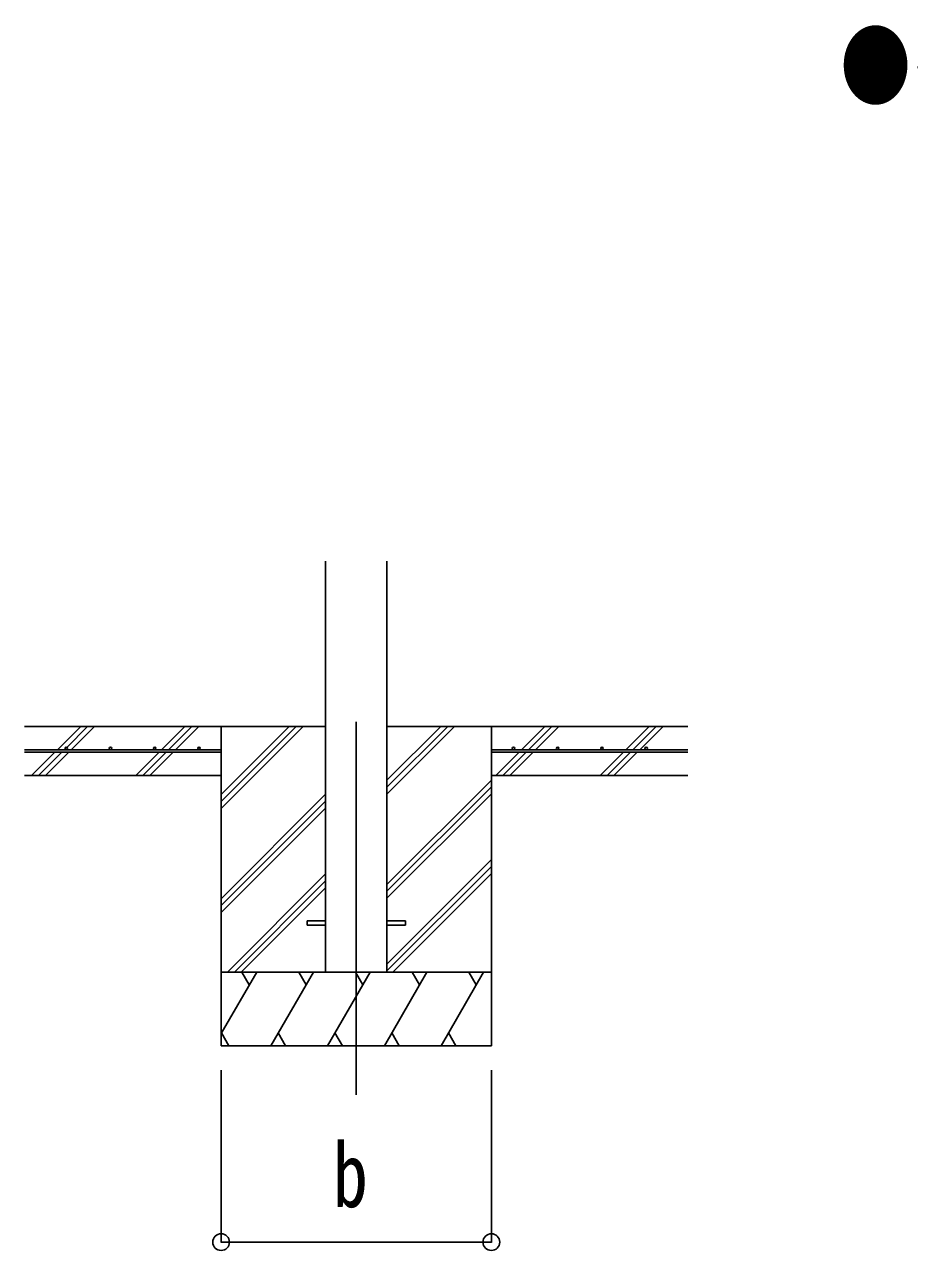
# Model space of a CAD drawing. Units: millimetres, scale not verified. Extents: x -16820 to 16820, y -11880 to 11880.
# Drawn here: x -5803 to -4002, y -7914 to -5418 of the extents above; entities that cross this region are included whole.
import ezdxf
from ezdxf.enums import TextEntityAlignment as Align

# ---------------------------------------------------------------- set-up
doc = ezdxf.new("R2010")
doc.units = ezdxf.units.MM
doc.header["$LTSCALE"] = 50
for name, color, linetype in [('0-2_USER1', 3, 'Continuous'), ('0-4_YKK_12', 2, 'Continuous'), ('0-5_YKK_13', 4, 'Continuous'), ('0-6_YKK_A1', 4, 'Continuous'), ('0-7_YKK_D', 6, 'Continuous')]:
    doc.layers.add(name, color=color, linetype=linetype)
doc.styles.add('ＭＳ ゴシック', font='')
doc.styles.get('ＭＳ ゴシック').set_extended_font_data('MS Gothic')

msp = doc.modelspace()

# ---------------------------------------------------------------- linework, layer by layer
at = {"layer": '0-4_YKK_12'}
msp.add_line((-5128.09, -6837.92), (-5128.09, -7597.13), dxfattribs=at)
at = {"layer": '0-5_YKK_13'}
for p, q in [((-5228.09, -7242.63), (-5228.09, -7251.63)), ((-5228.09, -7242.63), (-5190.59, -7242.63)), ((-5228.09, -7251.63), (-5190.59, -7251.63)), ((-5065.59, -7242.63), (-5028.09, -7242.63)), ((-5065.59, -7251.63), (-5028.09, -7251.63)), ((-5028.09, -7242.63), (-5028.09, -7251.63))]:
    msp.add_line(p, q, dxfattribs=at)
at = {"layer": '0-6_YKK_A1'}
for p, q in [((-5190.59, -6510.78), (-5190.59, -7347.13)), ((-5065.59, -6510.78), (-5065.59, -7347.13)), ((-5190.59, -6847.13), (-5803.09, -6847.13)), ((-5736.26, -6894.63), (-5688.76, -6847.13)), ((-5717.26, -6889.77), (-5674.62, -6847.13)), ((-5707.98, -6894.63), (-5660.48, -6847.13)), ((-5524.13, -6894.63), (-5476.63, -6847.13)), ((-5509.99, -6894.63), (-5462.49, -6847.13)), ((-5495.84, -6894.63), (-5448.34, -6847.13)), ((-5403.09, -6847.13), (-5403.09, -7497.13)), ((-5403.09, -7014.01), (-5236.21, -6847.13)), ((-5403.09, -6999.87), (-5250.35, -6847.13)), ((-5403.09, -6985.73), (-5264.5, -6847.13)), ((-5065.59, -6984.88), (-4927.84, -6847.13)), ((-5065.59, -6970.74), (-4941.99, -6847.13)), ((-5065.59, -6956.59), (-4956.13, -6847.13)), ((-5065.59, -6847.13), (-4453.09, -6847.13)), ((-4853.09, -6847.13), (-4853.09, -7497.13)), ((-4791.5, -6894.63), (-4744, -6847.13)), ((-4777.35, -6894.63), (-4729.85, -6847.13)), ((-4763.21, -6894.63), (-4715.71, -6847.13)), ((-4579.36, -6894.63), (-4531.86, -6847.13)), ((-4565.22, -6894.63), (-4517.72, -6847.13)), ((-4551.08, -6894.63), (-4503.58, -6847.13)), ((-5403.09, -6894.63), (-5803.09, -6894.63)), ((-5403.09, -6899.63), (-5803.09, -6899.63)), ((-5788.76, -6947.13), (-5741.26, -6899.63)), ((-5774.62, -6947.13), (-5727.12, -6899.63)), ((-5760.48, -6947.13), (-5712.98, -6899.63)), ((-5722.12, -6894.63), (-5720.45, -6892.96)), ((-5575.23, -6945.73), (-5529.13, -6899.63)), ((-5562.49, -6947.13), (-5514.99, -6899.63)), ((-5548.34, -6947.13), (-5500.84, -6899.63)), ((-5403.09, -6894.63), (-5403.09, -6899.63)), ((-4853.09, -6894.63), (-4453.09, -6894.63)), ((-4853.09, -6894.63), (-4853.09, -6899.63)), ((-4853.09, -6899.63), (-4453.09, -6899.63)), ((-4844, -6947.13), (-4796.5, -6899.63)), ((-4829.85, -6947.13), (-4782.35, -6899.63)), ((-4815.71, -6947.13), (-4768.21, -6899.63)), ((-4631.86, -6947.13), (-4584.36, -6899.63)), ((-4617.72, -6947.13), (-4570.22, -6899.63)), ((-4603.58, -6947.13), (-4556.08, -6899.63)), ((-5403.09, -6947.13), (-5803.09, -6947.13)), ((-5065.59, -7168.72), (-4853.09, -6956.23)), ((-4853.09, -6947.13), (-4453.09, -6947.13)), ((-5403.09, -7197.86), (-5190.59, -6985.36)), ((-5065.59, -7182.87), (-4853.09, -6970.37)), ((-5065.59, -7197.01), (-4853.09, -6984.51)), ((-5403.09, -7212), (-5190.59, -6999.5)), ((-5403.09, -7226.14), (-5190.59, -7013.64)), ((-5065.59, -7330.86), (-4853.09, -7118.36)), ((-5065.59, -7345), (-4853.09, -7132.5)), ((-5390.24, -7347.13), (-5190.59, -7147.49)), ((-5376.09, -7347.13), (-5190.59, -7161.63)), ((-5053.58, -7347.13), (-4853.09, -7146.64)), ((-5361.95, -7347.13), (-5190.59, -7175.78)), ((-4853.09, -7347.13), (-5403.09, -7347.13)), ((-5403.09, -7472.58), (-5330.66, -7347.13)), ((-5345.67, -7373.11), (-5360.67, -7347.13)), ((-5301.8, -7497.13), (-5215.19, -7347.13)), ((-5230.19, -7373.11), (-5245.19, -7347.13)), ((-5186.33, -7497.13), (-5099.72, -7347.13)), ((-5114.73, -7373.11), (-5129.73, -7347.13)), ((-5070.86, -7497.13), (-4984.25, -7347.13)), ((-4999.25, -7373.11), (-5014.26, -7347.13)), ((-4955.39, -7497.13), (-4868.78, -7347.13)), ((-4883.78, -7373.11), (-4898.78, -7347.13)), ((-5402.27, -7471.15), (-5387.27, -7497.13)), ((-5286.8, -7471.15), (-5271.8, -7497.13)), ((-5171.33, -7471.15), (-5156.33, -7497.13)), ((-5055.86, -7471.15), (-5040.86, -7497.13)), ((-4940.39, -7471.15), (-4925.39, -7497.13)), ((-5403.09, -7497.13), (-4853.09, -7497.13))]:
    msp.add_line(p, q, dxfattribs=at)
for centre in [(-5718.09, -6892.13), (-5628.09, -6892.13), (-5538.09, -6892.13), (-5448.09, -6892.13), (-4808.09, -6892.13), (-4718.09, -6892.13), (-4628.09, -6892.13), (-4538.09, -6892.13)]:
    msp.add_circle(centre, 2.5, dxfattribs=at)
at = {"layer": '0-7_YKK_D'}
for p, q in [((-5403.09, -7547.13), (-5403.09, -7898.13)), ((-4853.09, -7547.13), (-4853.09, -7898.13)), ((-5403.09, -7897.13), (-4853.09, -7897.13))]:
    msp.add_line(p, q, dxfattribs=at)
for centre in [(-5403.09, -7897.13), (-4853.09, -7897.13)]:
    msp.add_circle(centre, 17, dxfattribs=at)

# ---------------------------------------------------------------- texts
at = {"layer": '0-2_USER1', "style": 'ＭＳ ゴシック', "width": 0.8}
msp.add_text('●イージープレートの場合', height=132, dxfattribs=at).set_placement((-4143.19, -5608.46), align=Align.BOTTOM_LEFT)
at = {"layer": '0-7_YKK_D', "style": 'ＭＳ ゴシック', "width": 0.8}
msp.add_text('b', height=132, dxfattribs=at).set_placement((-5176.09, -7865.13), align=Align.BOTTOM_LEFT)

doc.saveas('drawing.dxf')
